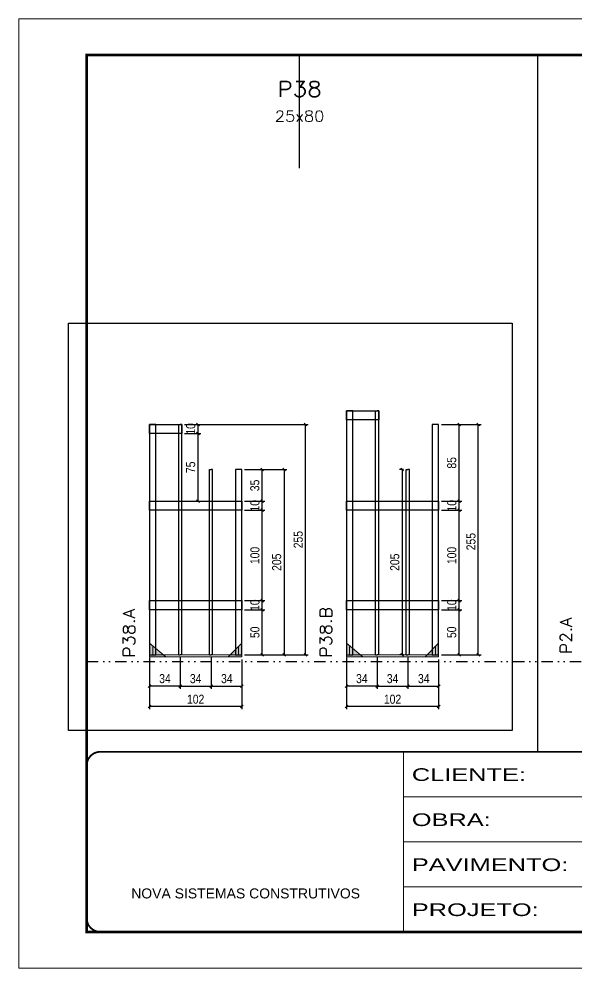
# Model space of a CAD drawing. Extents: x 14400 to 20667, y -21631 to 6985.
# Drawn here: x 17597 to 18213, y 4786 to 5836 of the extents above; entities that cross this region are included whole.
import ezdxf
from ezdxf.enums import TextEntityAlignment as Align

# ---------------------------------------------------------------- set-up
doc = ezdxf.new("R2010")
doc.units = 0
for name, pattern in [('CONTINUO', [0]), ('DASHED', [0.75, 0.5, -0.25]), ('DIVIDE2', [0.625, 0.25, -0.125, 0, -0.125, 0, -0.125]), ('HIDDEN', [0.375, 0.25, -0.125])]:
    doc.linetypes.add(name, pattern=pattern)
doc.layers.add('00 - FELIPE', color=6, linetype='Continuous', plot=False)
for name, color, linetype in [('COTA', 241, 'Continuous'), ('Nível', 160, 'Continuous'), ('SARR_2.2x10', 60, 'Continuous'), ('SARR_3.5x7', 81, 'Continuous'), ('SARR_7x7', 40, 'Continuous'), ('Texto de Titulo', 7, 'Continuous'), ('Texto Qtd Sarr', 242, 'Continuous')]:
    doc.layers.add(name, color=color, linetype=linetype)
for name, color, linetype, lineweight in [('Folhas', 255, 'Continuous', 9), ('Madeira', 126, 'Continuous', 18), ('Sarr 2.2x7', 40, 'Continuous', 9), ('SARRAFO DE PRESSAO', 251, 'DASHED', 9), ('Texto Seção', 7, 'Continuous', 15)]:
    doc.layers.add(name, color=color, linetype=linetype, lineweight=lineweight)
doc.styles.add('ARIAL', font='arial.ttf')
doc.styles.add('COTA TECNICA', font='techl___.ttf', dxfattribs={"height": 10})
doc.styles.add('REGUA-120', font='ROMANS.shx', dxfattribs={"height": 15})
doc.styles.add('ROMANS', font='romans.shx')
doc.styles.add('Tecnologia', font='')
doc.styles.get('Tecnologia').set_extended_font_data('Forgotten Futurist')
doc.dimstyles.new('PAINEL', dxfattribs={"dimtxt": 10, "dimasz": 3, "dimexe": 3, "dimexo": 3, "dimgap": 3, "dimtad": 1, "dimdec": 1, "dimzin": 12, "dimdsep": 46, "dimtxsty": 'COTA TECNICA', "dimblk1": 'OBLIQUE', "dimblk2": 'OBLIQUE', "dimsah": 1, "dimcen": 0.9, "dimclrd": 4, "dimclre": 4, "dimclrt": 240, "dimadec": 1, "dimazin": 3, "dimtfac": 1, "dimtdec": 1, "dimtmove": 0, "dimatfit": 3, "dimfxl": 1, "dimtolj": 1, "dimtzin": 12, "dimarcsym": 0})

# ---------------------------------------------------------------- blocks, each defined once
blk = doc.blocks.new('9999999999')
at = {"color": 30, "linetype": 'CONTINUO'}
for p, q in [((98564.6, 34230.2), (98564.6, 34429.4)), ((98564.6, 34379.6), (99584, 34379.6)), ((98564.6, 34329.8), (99488, 34329.8)), ((98564.6, 34280), (99488, 34280))]:
    blk.add_line(p, q, dxfattribs=at)
at = {"color": 30, "linetype": 'CONTINUO', "const_width": 2}
blk.add_lwpolyline([(99584, 34230.2), (99584, 34414.4, 0.414214), (99569, 34429.4), (98229, 34429.4, 0.414214), (98214, 34414.4), (98214, 34245.2, 0.414214), (98229, 34230.2), (99584, 34230.2)], format="xyb", dxfattribs=at)
at = {"layer": 'Folhas'}
blk.add_lwpolyline([(98139, 34190.2), (99624, 34190.2), (99624, 35240.2), (98139, 35240.2)], close=True, dxfattribs=at)
at = {"layer": 'Folhas', "color": 30, "const_width": 3}
blk.add_lwpolyline([(98214, 34230.2), (99584, 34230.2), (99584, 35200.2), (98214, 35200.2)], close=True, dxfattribs=at)
at = {"color": 7, "linetype": 'Continuous', "ltscale": 5, "style": 'ARIAL'}
blk.add_text('NOVA SISTEMAS CONSTRUTIVOS', height=11.059, dxfattribs=at).set_placement((98263.2, 34267.2))
at = {"layer": 'Folhas', "color": 7, "style": 'Tecnologia', "width": 1.5}
for s, p in [('CLIENTE:', (98573.7, 34397.2)), ('OBRA:', (98573.7, 34347.3)), ('PAVIMENTO:', (98573.7, 34297.5)), ('PROJETO:', (98573.7, 34247.7))]:
    blk.add_text(s, height=14, dxfattribs=at).set_placement(p)
blk = doc.blocks.new('titulo1')
at = {"layer": 'Defpoints', "color": 252, "linetype": 'HIDDEN', "ltscale": 2}
blk.add_line((0, 0), (0, 125), dxfattribs=at)
at = {"layer": 'Defpoints', "style": 'ROMANS', "oblique": 15}
blk.add_attdef('FOLHA', text='', height=10, dxfattribs=at).set_placement((0, 15.6), align=Align.MIDDLE_CENTER)
at = {"layer": 'Texto Qtd Sarr', "color": 3, "style": 'ROMANS', "oblique": 15}
for tag, height, p in [('TITULO', 17, (0, 71.4)), ('SEÇÃO', 12, (0, 41.5))]:
    blk.add_attdef(tag, text='', height=height, dxfattribs=at).set_placement(p, align=Align.MIDDLE_CENTER)
blk = doc.blocks.new('_Oblique')
at = {"color": 0, "linetype": 'ByBlock', "lineweight": -2}
blk.add_line((-0.5, -0.5), (0.5, 0.5), dxfattribs=at)
blk = doc.blocks.new('*D1339')
at = {"layer": 'COTA', "color": 4, "lineweight": -2, "transparency": 16777216}
for p, q in [((17741.5, 5129.6), (17741.5, 5095.1)), ((17775.5, 5129.6), (17775.5, 5095.1)), ((17775.5, 5098.1), (17741.5, 5098.1))]:
    blk.add_line(p, q, dxfattribs=at)
at = {"layer": 'Defpoints', "color": 0, "transparency": 16777216}
for p in [(17741.5, 5132.6), (17775.5, 5132.6), (17741.5, 5098.1)]:
    blk.add_point(p, dxfattribs=at)
at = {"layer": 'COTA', "color": 4, "lineweight": -2, "transparency": 16777216, "xscale": 3, "yscale": 3, "zscale": 3, "rotation": 180}
blk.add_blockref('_Oblique', (17741.5, 5098.1), dxfattribs=at)
at = {"layer": 'COTA', "color": 4, "lineweight": -2, "transparency": 16777216, "xscale": 3, "yscale": 3, "zscale": 3}
blk.add_blockref('_Oblique', (17775.5, 5098.1), dxfattribs=at)
at = {"layer": 'COTA', "color": 240, "transparency": 16777216, "insert": (17758.5, 5106.3), "char_height": 10, "attachment_point": 5, "style": 'COTA TECNICA'}
blk.add_mtext('\\A1;34', dxfattribs=at)
blk = doc.blocks.new('*D1340')
at = {"layer": 'COTA', "color": 4, "lineweight": -2, "transparency": 16777216}
for p, q in [((17809.5, 5129.6), (17809.5, 5095.1)), ((17843.5, 5127.4), (17843.5, 5095.1)), ((17809.5, 5098.1), (17843.5, 5098.1))]:
    blk.add_line(p, q, dxfattribs=at)
at = {"layer": 'Defpoints', "color": 0, "transparency": 16777216}
for p in [(17809.5, 5132.6), (17843.5, 5130.4), (17843.5, 5098.1)]:
    blk.add_point(p, dxfattribs=at)
at = {"layer": 'COTA', "color": 4, "lineweight": -2, "transparency": 16777216, "xscale": 3, "yscale": 3, "zscale": 3, "rotation": 180}
blk.add_blockref('_Oblique', (17809.5, 5098.1), dxfattribs=at)
at = {"layer": 'COTA', "color": 4, "lineweight": -2, "transparency": 16777216, "xscale": 3, "yscale": 3, "zscale": 3}
blk.add_blockref('_Oblique', (17843.5, 5098.1), dxfattribs=at)
at = {"layer": 'COTA', "color": 240, "transparency": 16777216, "insert": (17827, 5106.3), "char_height": 10, "attachment_point": 5, "style": 'COTA TECNICA'}
blk.add_mtext('\\A1;34', dxfattribs=at)
blk = doc.blocks.new('*D1341')
at = {"layer": 'COTA', "color": 4, "lineweight": -2, "transparency": 16777216}
for p, q in [((17775.5, 5129.6), (17775.5, 5095.1)), ((17809.5, 5129.6), (17809.5, 5095.1)), ((17775.5, 5098.1), (17809.5, 5098.1))]:
    blk.add_line(p, q, dxfattribs=at)
at = {"layer": 'Defpoints', "color": 0, "transparency": 16777216}
for p in [(17775.5, 5132.6), (17809.5, 5132.6), (17809.5, 5098.1)]:
    blk.add_point(p, dxfattribs=at)
at = {"layer": 'COTA', "color": 4, "lineweight": -2, "transparency": 16777216, "xscale": 3, "yscale": 3, "zscale": 3, "rotation": 180}
blk.add_blockref('_Oblique', (17775.5, 5098.1), dxfattribs=at)
at = {"layer": 'COTA', "color": 4, "lineweight": -2, "transparency": 16777216, "xscale": 3, "yscale": 3, "zscale": 3}
blk.add_blockref('_Oblique', (17809.5, 5098.1), dxfattribs=at)
at = {"layer": 'COTA', "color": 240, "transparency": 16777216, "insert": (17792.5, 5106.3), "char_height": 10, "attachment_point": 5, "style": 'COTA TECNICA'}
blk.add_mtext('\\A1;34', dxfattribs=at)
blk = doc.blocks.new('*D1342')
at = {"layer": 'COTA', "color": 4, "lineweight": -2, "transparency": 16777216}
for p, q in [((17741.5, 5127.4), (17741.5, 5072.4)), ((17843.5, 5127.4), (17843.5, 5072.4)), ((17843.5, 5075.4), (17741.5, 5075.4))]:
    blk.add_line(p, q, dxfattribs=at)
at = {"layer": 'Defpoints', "color": 0, "transparency": 16777216}
for p in [(17741.5, 5130.4), (17843.5, 5130.4), (17741.5, 5075.4)]:
    blk.add_point(p, dxfattribs=at)
at = {"layer": 'COTA', "color": 4, "lineweight": -2, "transparency": 16777216, "xscale": 3, "yscale": 3, "zscale": 3, "rotation": 180}
blk.add_blockref('_Oblique', (17741.5, 5075.4), dxfattribs=at)
at = {"layer": 'COTA', "color": 4, "lineweight": -2, "transparency": 16777216, "xscale": 3, "yscale": 3, "zscale": 3}
blk.add_blockref('_Oblique', (17843.5, 5075.4), dxfattribs=at)
at = {"layer": 'COTA', "color": 240, "transparency": 16777216, "insert": (17792.5, 5083.5), "char_height": 10, "attachment_point": 5, "style": 'COTA TECNICA'}
blk.add_mtext('\\A1;102', dxfattribs=at)
blk = doc.blocks.new('*D1343')
at = {"layer": 'COTA', "color": 4, "lineweight": -2, "transparency": 16777216}
for p, q in [((17846.5, 5182.6), (17869.2, 5182.6)), ((17866.2, 5132.6), (17866.2, 5182.6)), ((17846.5, 5132.6), (17869.2, 5132.6))]:
    blk.add_line(p, q, dxfattribs=at)
at = {"layer": 'Defpoints', "color": 0, "transparency": 16777216}
for p in [(17843.5, 5182.6), (17866.2, 5182.6), (17843.5, 5132.6)]:
    blk.add_point(p, dxfattribs=at)
at = {"layer": 'COTA', "color": 4, "lineweight": -2, "transparency": 16777216, "xscale": 3, "yscale": 3, "zscale": 3}
for p, rotation in [((17866.2, 5182.6), 90), ((17866.2, 5132.6), 270)]:
    blk.add_blockref('_Oblique', p, dxfattribs=dict(at, rotation=rotation))
at = {"layer": 'COTA', "color": 240, "transparency": 16777216, "insert": (17858.1, 5157.6), "char_height": 10, "attachment_point": 5, "rotation": 90, "style": 'COTA TECNICA'}
blk.add_mtext('\\A1;50', dxfattribs=at)
blk = doc.blocks.new('*D1344')
at = {"layer": 'COTA', "color": 4, "lineweight": -2, "transparency": 16777216}
for p, q in [((17846.5, 5192.6), (17869.2, 5192.6)), ((17866.2, 5182.6), (17866.2, 5192.6)), ((17846.5, 5182.6), (17869.2, 5182.6))]:
    blk.add_line(p, q, dxfattribs=at)
at = {"layer": 'Defpoints', "color": 0, "transparency": 16777216}
for p in [(17843.5, 5192.6), (17866.2, 5192.6), (17843.5, 5182.6)]:
    blk.add_point(p, dxfattribs=at)
at = {"layer": 'COTA', "color": 4, "lineweight": -2, "transparency": 16777216, "xscale": 3, "yscale": 3, "zscale": 3}
for p, rotation in [((17866.2, 5192.6), 90), ((17866.2, 5182.6), 270)]:
    blk.add_blockref('_Oblique', p, dxfattribs=dict(at, rotation=rotation))
at = {"layer": 'COTA', "color": 240, "transparency": 16777216, "insert": (17858.1, 5187.6), "char_height": 10, "attachment_point": 5, "rotation": 90, "style": 'COTA TECNICA'}
blk.add_mtext('\\A1;10', dxfattribs=at)
blk = doc.blocks.new('*D1345')
at = {"layer": 'COTA', "color": 4, "lineweight": -2, "transparency": 16777216}
for p, q in [((17846.5, 5292.6), (17869.2, 5292.6)), ((17866.2, 5192.6), (17866.2, 5292.6)), ((17846.5, 5192.6), (17869.2, 5192.6))]:
    blk.add_line(p, q, dxfattribs=at)
at = {"layer": 'Defpoints', "color": 0, "transparency": 16777216}
for p in [(17843.5, 5292.6), (17866.2, 5292.6), (17843.5, 5192.6)]:
    blk.add_point(p, dxfattribs=at)
at = {"layer": 'COTA', "color": 4, "lineweight": -2, "transparency": 16777216, "xscale": 3, "yscale": 3, "zscale": 3}
for p, rotation in [((17866.2, 5292.6), 90), ((17866.2, 5192.6), 270)]:
    blk.add_blockref('_Oblique', p, dxfattribs=dict(at, rotation=rotation))
at = {"layer": 'COTA', "color": 240, "transparency": 16777216, "insert": (17858.1, 5242.6), "char_height": 10, "attachment_point": 5, "rotation": 90, "style": 'COTA TECNICA'}
blk.add_mtext('\\A1;100', dxfattribs=at)
blk = doc.blocks.new('*D1346')
at = {"layer": 'COTA', "color": 4, "lineweight": -2, "transparency": 16777216}
for p, q in [((17846.5, 5302.6), (17869.2, 5302.6)), ((17866.2, 5292.6), (17866.2, 5302.6)), ((17846.5, 5292.6), (17869.2, 5292.6))]:
    blk.add_line(p, q, dxfattribs=at)
at = {"layer": 'Defpoints', "color": 0, "transparency": 16777216}
for p in [(17843.5, 5302.6), (17866.2, 5302.6), (17843.5, 5292.6)]:
    blk.add_point(p, dxfattribs=at)
at = {"layer": 'COTA', "color": 4, "lineweight": -2, "transparency": 16777216, "xscale": 3, "yscale": 3, "zscale": 3}
for p, rotation in [((17866.2, 5302.6), 90), ((17866.2, 5292.6), 270)]:
    blk.add_blockref('_Oblique', p, dxfattribs=dict(at, rotation=rotation))
at = {"layer": 'COTA', "color": 240, "transparency": 16777216, "insert": (17858.1, 5297.6), "char_height": 10, "attachment_point": 5, "rotation": 90, "style": 'COTA TECNICA'}
blk.add_mtext('\\A1;10', dxfattribs=at)
blk = doc.blocks.new('*D1347')
at = {"layer": 'COTA', "color": 4, "lineweight": -2, "transparency": 16777216}
for p, q in [((17846.5, 5337.6), (17869.2, 5337.6)), ((17866.2, 5302.6), (17866.2, 5337.6)), ((17846.5, 5302.6), (17869.2, 5302.6))]:
    blk.add_line(p, q, dxfattribs=at)
at = {"layer": 'Defpoints', "color": 0, "transparency": 16777216}
for p in [(17843.5, 5337.6), (17866.2, 5337.6), (17843.5, 5302.6)]:
    blk.add_point(p, dxfattribs=at)
at = {"layer": 'COTA', "color": 4, "lineweight": -2, "transparency": 16777216, "xscale": 3, "yscale": 3, "zscale": 3}
for p, rotation in [((17866.2, 5337.6), 90), ((17866.2, 5302.6), 270)]:
    blk.add_blockref('_Oblique', p, dxfattribs=dict(at, rotation=rotation))
at = {"layer": 'COTA', "color": 240, "transparency": 16777216, "insert": (17858, 5320.1), "char_height": 10, "attachment_point": 5, "rotation": 90, "style": 'COTA TECNICA'}
blk.add_mtext('\\A1;35', dxfattribs=at)
blk = doc.blocks.new('*D1348')
at = {"layer": 'COTA', "color": 4, "lineweight": -2, "transparency": 16777216}
for p, q in [((17959.4, 5129.6), (17959.4, 5095.1)), ((17993.4, 5129.6), (17993.4, 5095.1)), ((17993.4, 5098.1), (17959.4, 5098.1))]:
    blk.add_line(p, q, dxfattribs=at)
at = {"layer": 'Defpoints', "color": 0, "transparency": 16777216}
for p in [(17959.4, 5132.6), (17993.4, 5132.6), (17959.4, 5098.1)]:
    blk.add_point(p, dxfattribs=at)
at = {"layer": 'COTA', "color": 4, "lineweight": -2, "transparency": 16777216, "xscale": 3, "yscale": 3, "zscale": 3, "rotation": 180}
blk.add_blockref('_Oblique', (17959.4, 5098.1), dxfattribs=at)
at = {"layer": 'COTA', "color": 4, "lineweight": -2, "transparency": 16777216, "xscale": 3, "yscale": 3, "zscale": 3}
blk.add_blockref('_Oblique', (17993.4, 5098.1), dxfattribs=at)
at = {"layer": 'COTA', "color": 240, "transparency": 16777216, "insert": (17976.4, 5106.3), "char_height": 10, "attachment_point": 5, "style": 'COTA TECNICA'}
blk.add_mtext('\\A1;34', dxfattribs=at)
blk = doc.blocks.new('*D1349')
at = {"layer": 'COTA', "color": 4, "lineweight": -2, "transparency": 16777216}
for p, q in [((18027.4, 5129.6), (18027.4, 5095.1)), ((18061.4, 5127.4), (18061.4, 5095.1)), ((18027.4, 5098.1), (18061.4, 5098.1))]:
    blk.add_line(p, q, dxfattribs=at)
at = {"layer": 'Defpoints', "color": 0, "transparency": 16777216}
for p in [(18027.4, 5132.6), (18061.4, 5130.4), (18061.4, 5098.1)]:
    blk.add_point(p, dxfattribs=at)
at = {"layer": 'COTA', "color": 4, "lineweight": -2, "transparency": 16777216, "xscale": 3, "yscale": 3, "zscale": 3, "rotation": 180}
blk.add_blockref('_Oblique', (18027.4, 5098.1), dxfattribs=at)
at = {"layer": 'COTA', "color": 4, "lineweight": -2, "transparency": 16777216, "xscale": 3, "yscale": 3, "zscale": 3}
blk.add_blockref('_Oblique', (18061.4, 5098.1), dxfattribs=at)
at = {"layer": 'COTA', "color": 240, "transparency": 16777216, "insert": (18044.9, 5106.3), "char_height": 10, "attachment_point": 5, "style": 'COTA TECNICA'}
blk.add_mtext('\\A1;34', dxfattribs=at)
blk = doc.blocks.new('*D1350')
at = {"layer": 'COTA', "color": 4, "lineweight": -2, "transparency": 16777216}
for p, q in [((17993.4, 5129.6), (17993.4, 5095.1)), ((18027.4, 5129.6), (18027.4, 5095.1)), ((17993.4, 5098.1), (18027.4, 5098.1))]:
    blk.add_line(p, q, dxfattribs=at)
at = {"layer": 'Defpoints', "color": 0, "transparency": 16777216}
for p in [(17993.4, 5132.6), (18027.4, 5132.6), (18027.4, 5098.1)]:
    blk.add_point(p, dxfattribs=at)
at = {"layer": 'COTA', "color": 4, "lineweight": -2, "transparency": 16777216, "xscale": 3, "yscale": 3, "zscale": 3, "rotation": 180}
blk.add_blockref('_Oblique', (17993.4, 5098.1), dxfattribs=at)
at = {"layer": 'COTA', "color": 4, "lineweight": -2, "transparency": 16777216, "xscale": 3, "yscale": 3, "zscale": 3}
blk.add_blockref('_Oblique', (18027.4, 5098.1), dxfattribs=at)
at = {"layer": 'COTA', "color": 240, "transparency": 16777216, "insert": (18010.4, 5106.3), "char_height": 10, "attachment_point": 5, "style": 'COTA TECNICA'}
blk.add_mtext('\\A1;34', dxfattribs=at)
blk = doc.blocks.new('*D1351')
at = {"layer": 'COTA', "color": 4, "lineweight": -2, "transparency": 16777216}
for p, q in [((17959.4, 5127.4), (17959.4, 5072.4)), ((18061.4, 5127.4), (18061.4, 5072.4)), ((18061.4, 5075.4), (17959.4, 5075.4))]:
    blk.add_line(p, q, dxfattribs=at)
at = {"layer": 'Defpoints', "color": 0, "transparency": 16777216}
for p in [(17959.4, 5130.4), (18061.4, 5130.4), (17959.4, 5075.4)]:
    blk.add_point(p, dxfattribs=at)
at = {"layer": 'COTA', "color": 4, "lineweight": -2, "transparency": 16777216, "xscale": 3, "yscale": 3, "zscale": 3, "rotation": 180}
blk.add_blockref('_Oblique', (17959.4, 5075.4), dxfattribs=at)
at = {"layer": 'COTA', "color": 4, "lineweight": -2, "transparency": 16777216, "xscale": 3, "yscale": 3, "zscale": 3}
blk.add_blockref('_Oblique', (18061.4, 5075.4), dxfattribs=at)
at = {"layer": 'COTA', "color": 240, "transparency": 16777216, "insert": (18010.4, 5083.5), "char_height": 10, "attachment_point": 5, "style": 'COTA TECNICA'}
blk.add_mtext('\\A1;102', dxfattribs=at)
blk = doc.blocks.new('*D1352')
at = {"layer": 'COTA', "color": 4, "lineweight": -2, "transparency": 16777216}
for p, q in [((18064.4, 5182.6), (18087.1, 5182.6)), ((18084.1, 5132.6), (18084.1, 5182.6)), ((18064.4, 5132.6), (18087.1, 5132.6))]:
    blk.add_line(p, q, dxfattribs=at)
at = {"layer": 'Defpoints', "color": 0, "transparency": 16777216}
for p in [(18061.4, 5182.6), (18084.1, 5182.6), (18061.4, 5132.6)]:
    blk.add_point(p, dxfattribs=at)
at = {"layer": 'COTA', "color": 4, "lineweight": -2, "transparency": 16777216, "xscale": 3, "yscale": 3, "zscale": 3}
for p, rotation in [((18084.1, 5182.6), 90), ((18084.1, 5132.6), 270)]:
    blk.add_blockref('_Oblique', p, dxfattribs=dict(at, rotation=rotation))
at = {"layer": 'COTA', "color": 240, "transparency": 16777216, "insert": (18075.9, 5157.6), "char_height": 10, "attachment_point": 5, "rotation": 90, "style": 'COTA TECNICA'}
blk.add_mtext('\\A1;50', dxfattribs=at)
blk = doc.blocks.new('*D1353')
at = {"layer": 'COTA', "color": 4, "lineweight": -2, "transparency": 16777216}
for p, q in [((18064.4, 5192.6), (18087.1, 5192.6)), ((18084.1, 5182.6), (18084.1, 5192.6)), ((18064.4, 5182.6), (18087.1, 5182.6))]:
    blk.add_line(p, q, dxfattribs=at)
at = {"layer": 'Defpoints', "color": 0, "transparency": 16777216}
for p in [(18061.4, 5192.6), (18084.1, 5192.6), (18061.4, 5182.6)]:
    blk.add_point(p, dxfattribs=at)
at = {"layer": 'COTA', "color": 4, "lineweight": -2, "transparency": 16777216, "xscale": 3, "yscale": 3, "zscale": 3}
for p, rotation in [((18084.1, 5192.6), 90), ((18084.1, 5182.6), 270)]:
    blk.add_blockref('_Oblique', p, dxfattribs=dict(at, rotation=rotation))
at = {"layer": 'COTA', "color": 240, "transparency": 16777216, "insert": (18076, 5187.6), "char_height": 10, "attachment_point": 5, "rotation": 90, "style": 'COTA TECNICA'}
blk.add_mtext('\\A1;10', dxfattribs=at)
blk = doc.blocks.new('*D1354')
at = {"layer": 'COTA', "color": 4, "lineweight": -2, "transparency": 16777216}
for p, q in [((18064.4, 5292.6), (18087.1, 5292.6)), ((18084.1, 5192.6), (18084.1, 5292.6)), ((18064.4, 5192.6), (18087.1, 5192.6))]:
    blk.add_line(p, q, dxfattribs=at)
at = {"layer": 'Defpoints', "color": 0, "transparency": 16777216}
for p in [(18061.4, 5292.6), (18084.1, 5292.6), (18061.4, 5192.6)]:
    blk.add_point(p, dxfattribs=at)
at = {"layer": 'COTA', "color": 4, "lineweight": -2, "transparency": 16777216, "xscale": 3, "yscale": 3, "zscale": 3}
for p, rotation in [((18084.1, 5292.6), 90), ((18084.1, 5192.6), 270)]:
    blk.add_blockref('_Oblique', p, dxfattribs=dict(at, rotation=rotation))
at = {"layer": 'COTA', "color": 240, "transparency": 16777216, "insert": (18076, 5242.6), "char_height": 10, "attachment_point": 5, "rotation": 90, "style": 'COTA TECNICA'}
blk.add_mtext('\\A1;100', dxfattribs=at)
blk = doc.blocks.new('*D1355')
at = {"layer": 'COTA', "color": 4, "lineweight": -2, "transparency": 16777216}
for p, q in [((18064.4, 5302.6), (18087.1, 5302.6)), ((18084.1, 5292.6), (18084.1, 5302.6)), ((18064.4, 5292.6), (18087.1, 5292.6))]:
    blk.add_line(p, q, dxfattribs=at)
at = {"layer": 'Defpoints', "color": 0, "transparency": 16777216}
for p in [(18061.4, 5302.6), (18084.1, 5302.6), (18061.4, 5292.6)]:
    blk.add_point(p, dxfattribs=at)
at = {"layer": 'COTA', "color": 4, "lineweight": -2, "transparency": 16777216, "xscale": 3, "yscale": 3, "zscale": 3}
for p, rotation in [((18084.1, 5302.6), 90), ((18084.1, 5292.6), 270)]:
    blk.add_blockref('_Oblique', p, dxfattribs=dict(at, rotation=rotation))
at = {"layer": 'COTA', "color": 240, "transparency": 16777216, "insert": (18076, 5297.6), "char_height": 10, "attachment_point": 5, "rotation": 90, "style": 'COTA TECNICA'}
blk.add_mtext('\\A1;10', dxfattribs=at)
blk = doc.blocks.new('*D1356')
at = {"layer": 'COTA', "color": 4, "lineweight": -2, "transparency": 16777216}
for p, q in [((18064.4, 5387.6), (18108.3, 5387.6)), ((18105.3, 5132.6), (18105.3, 5387.6)), ((18064.4, 5132.6), (18108.3, 5132.6))]:
    blk.add_line(p, q, dxfattribs=at)
at = {"layer": 'Defpoints', "color": 0, "transparency": 16777216}
for p in [(18061.4, 5387.6), (18105.3, 5387.6), (18061.4, 5132.6)]:
    blk.add_point(p, dxfattribs=at)
at = {"layer": 'COTA', "color": 4, "lineweight": -2, "transparency": 16777216, "xscale": 3, "yscale": 3, "zscale": 3}
for p, rotation in [((18105.3, 5387.6), 90), ((18105.3, 5132.6), 270)]:
    blk.add_blockref('_Oblique', p, dxfattribs=dict(at, rotation=rotation))
at = {"layer": 'COTA', "color": 240, "transparency": 16777216, "insert": (18097.2, 5257.9), "char_height": 10, "attachment_point": 5, "rotation": 90, "style": 'COTA TECNICA'}
blk.add_mtext('\\A1;255', dxfattribs=at)
blk = doc.blocks.new('*D1373')
at = {"layer": 'COTA', "color": 4, "lineweight": -2, "transparency": 16777216}
for p, q in [((18022.6, 5337.6), (18018, 5337.6)), ((18021, 5337.6), (18021, 5132.6)), ((18022.6, 5132.6), (18018, 5132.6))]:
    blk.add_line(p, q, dxfattribs=at)
at = {"layer": 'Defpoints', "color": 0, "transparency": 16777216}
for p in [(18025.6, 5337.6), (18021, 5132.6), (18025.6, 5132.6)]:
    blk.add_point(p, dxfattribs=at)
at = {"layer": 'COTA', "color": 4, "lineweight": -2, "transparency": 16777216, "xscale": 3, "yscale": 3, "zscale": 3}
for p, rotation in [((18021, 5337.6), 90), ((18021, 5132.6), 270)]:
    blk.add_blockref('_Oblique', p, dxfattribs=dict(at, rotation=rotation))
at = {"layer": 'COTA', "color": 240, "transparency": 16777216, "insert": (18012.9, 5235.1), "char_height": 10, "attachment_point": 5, "rotation": 90, "style": 'COTA TECNICA'}
blk.add_mtext('\\A1;205', dxfattribs=at)
blk = doc.blocks.new('*D1374')
at = {"layer": 'COTA', "color": 4, "lineweight": -2, "transparency": 16777216}
for p, q in [((18064.4, 5387.6), (18087.1, 5387.6)), ((18084.1, 5302.6), (18084.1, 5387.6)), ((18064.4, 5302.6), (18087.1, 5302.6))]:
    blk.add_line(p, q, dxfattribs=at)
at = {"layer": 'Defpoints', "color": 0, "transparency": 16777216}
for p in [(18061.4, 5387.6), (18084.1, 5387.6), (18061.4, 5302.6)]:
    blk.add_point(p, dxfattribs=at)
at = {"layer": 'COTA', "color": 4, "lineweight": -2, "transparency": 16777216, "xscale": 3, "yscale": 3, "zscale": 3}
for p, rotation in [((18084.1, 5387.6), 90), ((18084.1, 5302.6), 270)]:
    blk.add_blockref('_Oblique', p, dxfattribs=dict(at, rotation=rotation))
at = {"layer": 'COTA', "color": 240, "transparency": 16777216, "insert": (18075.9, 5345.1), "char_height": 10, "attachment_point": 5, "rotation": 90, "style": 'COTA TECNICA'}
blk.add_mtext('\\A1;85', dxfattribs=at)
blk = doc.blocks.new('*D1375')
at = {"layer": 'COTA', "color": 4, "lineweight": -2, "transparency": 16777216}
for p, q in [((17846.5, 5337.6), (17893.3, 5337.6)), ((17890.3, 5337.6), (17890.3, 5132.6)), ((17846.5, 5132.6), (17893.3, 5132.6))]:
    blk.add_line(p, q, dxfattribs=at)
at = {"layer": 'Defpoints', "color": 0, "transparency": 16777216}
for p in [(17843.5, 5337.6), (17843.5, 5132.6), (17890.3, 5132.6)]:
    blk.add_point(p, dxfattribs=at)
at = {"layer": 'COTA', "color": 4, "lineweight": -2, "transparency": 16777216, "xscale": 3, "yscale": 3, "zscale": 3}
for p, rotation in [((17890.3, 5337.6), 90), ((17890.3, 5132.6), 270)]:
    blk.add_blockref('_Oblique', p, dxfattribs=dict(at, rotation=rotation))
at = {"layer": 'COTA', "color": 240, "transparency": 16777216, "insert": (17882.2, 5235.1), "char_height": 10, "attachment_point": 5, "rotation": 90, "style": 'COTA TECNICA'}
blk.add_mtext('\\A1;205', dxfattribs=at)
blk = doc.blocks.new('*D1376')
at = {"layer": 'COTA', "color": 4, "lineweight": -2, "transparency": 16777216}
for p, q in [((17780.2, 5387.6), (17917.1, 5387.6)), ((17914.1, 5132.6), (17914.1, 5387.6)), ((17846.5, 5132.6), (17917.1, 5132.6))]:
    blk.add_line(p, q, dxfattribs=at)
at = {"layer": 'Defpoints', "color": 0, "transparency": 16777216}
for p in [(17777.2, 5387.6), (17914.1, 5387.6), (17843.5, 5132.6)]:
    blk.add_point(p, dxfattribs=at)
at = {"layer": 'COTA', "color": 4, "lineweight": -2, "transparency": 16777216, "xscale": 3, "yscale": 3, "zscale": 3}
for p, rotation in [((17914.1, 5387.6), 90), ((17914.1, 5132.6), 270)]:
    blk.add_blockref('_Oblique', p, dxfattribs=dict(at, rotation=rotation))
at = {"layer": 'COTA', "color": 240, "transparency": 16777216, "insert": (17906, 5260.1), "char_height": 10, "attachment_point": 5, "rotation": 90, "style": 'COTA TECNICA'}
blk.add_mtext('\\A1;255', dxfattribs=at)
blk = doc.blocks.new('*D1377')
at = {"layer": 'COTA', "color": 4, "lineweight": -2, "transparency": 16777216}
for p, q in [((17780.2, 5377.6), (17798.1, 5377.6)), ((17795.1, 5302.6), (17795.1, 5377.6)), ((17780.2, 5302.6), (17798.1, 5302.6))]:
    blk.add_line(p, q, dxfattribs=at)
at = {"layer": 'Defpoints', "color": 0, "transparency": 16777216}
for p in [(17777.2, 5377.6), (17795.1, 5377.6), (17777.2, 5302.6)]:
    blk.add_point(p, dxfattribs=at)
at = {"layer": 'COTA', "color": 4, "lineweight": -2, "transparency": 16777216, "xscale": 3, "yscale": 3, "zscale": 3}
for p, rotation in [((17795.1, 5377.6), 90), ((17795.1, 5302.6), 270)]:
    blk.add_blockref('_Oblique', p, dxfattribs=dict(at, rotation=rotation))
at = {"layer": 'COTA', "color": 240, "transparency": 16777216, "insert": (17787, 5340.1), "char_height": 10, "attachment_point": 5, "rotation": 90, "style": 'COTA TECNICA'}
blk.add_mtext('\\A1;75', dxfattribs=at)
blk = doc.blocks.new('*D1357')
at = {"layer": 'COTA', "color": 4, "lineweight": -2, "transparency": 16777216}
for p, q in [((17780.2, 5387.6), (17798.1, 5387.6)), ((17795.1, 5377.6), (17795.1, 5387.6)), ((17780.2, 5377.6), (17798.1, 5377.6))]:
    blk.add_line(p, q, dxfattribs=at)
at = {"layer": 'Defpoints', "color": 0, "transparency": 16777216}
for p in [(17777.2, 5387.6), (17795.1, 5387.6), (17777.2, 5377.6)]:
    blk.add_point(p, dxfattribs=at)
at = {"layer": 'COTA', "color": 4, "lineweight": -2, "transparency": 16777216, "xscale": 3, "yscale": 3, "zscale": 3}
for p, rotation in [((17795.1, 5387.6), 90), ((17795.1, 5377.6), 270)]:
    blk.add_blockref('_Oblique', p, dxfattribs=dict(at, rotation=rotation))
at = {"layer": 'COTA', "color": 240, "transparency": 16777216, "insert": (17787, 5382.6), "char_height": 10, "attachment_point": 5, "rotation": 90, "style": 'COTA TECNICA'}
blk.add_mtext('\\A1;10', dxfattribs=at)

msp = doc.modelspace()

# ---------------------------------------------------------------- hatches: boundary and pattern name
at = {"layer": 'Madeira'}
h = msp.add_hatch(color=252, dxfattribs=at)
h.dxf.hatch_style = 2
h.paths.add_polyline_path([(17741.49, 5145.44), (17741.49, 5130.44), (17759.49, 5130.44)])
h = msp.add_hatch(color=252, dxfattribs=at)
h.dxf.hatch_style = 2
h.paths.add_polyline_path([(17843.49, 5145.44), (17843.49, 5130.44), (17828.49, 5130.44)])
h = msp.add_hatch(color=252, dxfattribs=at)
h.dxf.hatch_style = 2
h.paths.add_polyline_path([(17959.35, 5145.44), (17959.35, 5130.44), (17977.35, 5130.44)])
h = msp.add_hatch(color=252, dxfattribs=at)
h.dxf.hatch_style = 2
h.paths.add_polyline_path([(18061.35, 5145.44), (18061.35, 5130.44), (18046.35, 5130.44)])

# ---------------------------------------------------------------- linework, layer by layer
at = {"layer": '00 - FELIPE'}
msp.add_lwpolyline([(17651.91, 5499.73), (18142.85, 5499.73), (18142.85, 5048.95), (17651.91, 5048.95)], close=True, dxfattribs=at)
at = {"layer": 'COTA'}
msp.add_line((18170.71, 5796.15), (18170.71, 5025.4), dxfattribs=at)
at = {"layer": 'Madeira', "color": 1, "linetype": 'HIDDEN'}
for p, q in [((17744.99, 5141.94), (17744.99, 5132.64)), ((17744.99, 5141.94), (17744.99, 5132.64)), ((17748.49, 5138.43), (17748.49, 5132.64)), ((17839.99, 5141.94), (17839.99, 5132.64)), ((17839.99, 5141.94), (17839.99, 5132.64)), ((17962.85, 5141.94), (17962.85, 5132.64)), ((17962.85, 5141.94), (17962.85, 5132.64)), ((17966.35, 5138.43), (17966.35, 5132.64)), ((18057.85, 5141.94), (18057.85, 5132.64)), ((18057.85, 5141.94), (18057.85, 5132.64)), ((17751.33, 5132.64), (17741.49, 5132.64)), ((17751.33, 5132.64), (17741.49, 5132.64)), ((17757.29, 5132.64), (17741.49, 5132.64)), ((17830.69, 5132.64), (17843.49, 5132.64)), ((17833.66, 5132.64), (17843.49, 5132.64)), ((17833.66, 5132.64), (17843.49, 5132.64)), ((17969.19, 5132.64), (17959.35, 5132.64)), ((17969.19, 5132.64), (17959.35, 5132.64)), ((17975.15, 5132.64), (17959.35, 5132.64)), ((18048.55, 5132.64), (18061.35, 5132.64)), ((18051.52, 5132.64), (18061.35, 5132.64)), ((18051.52, 5132.64), (18061.35, 5132.64))]:
    msp.add_line(p, q, dxfattribs=at)
at = {"layer": 'Madeira'}
for p, q in [((17741.49, 5132.64), (17741.49, 5130.44)), ((17741.49, 5132.64), (17741.49, 5130.44)), ((17741.49, 5132.64), (17741.49, 5130.44)), ((17959.35, 5132.64), (17959.35, 5130.44)), ((17959.35, 5132.64), (17959.35, 5130.44)), ((17959.35, 5132.64), (17959.35, 5130.44))]:
    msp.add_line(p, q, dxfattribs=at)
at = {"layer": 'Madeira', "color": 0}
for points in [[(17741.49, 5145.44), (17741.49, 5130.44), (17759.49, 5130.44), (17741.49, 5145.44)], [(17843.49, 5145.44), (17843.49, 5130.44), (17828.49, 5130.44), (17843.49, 5145.44)], [(17959.35, 5145.44), (17959.35, 5130.44), (17977.35, 5130.44), (17959.35, 5145.44)], [(18061.35, 5145.44), (18061.35, 5130.44), (18046.35, 5130.44), (18061.35, 5145.44)]]:
    msp.add_lwpolyline(points, dxfattribs=at)
at = {"layer": 'Nível', "color": 4, "linetype": 'DIVIDE2', "ltscale": 50}
msp.add_line((17671.97, 5125.44), (19041.97, 5125.44), dxfattribs=at)
at = {"layer": 'Sarr 2.2x7'}
for points in [[(17843.49, 5132.64), (17741.49, 5132.64), (17741.49, 5130.44), (17843.49, 5130.44)], [(18061.35, 5132.64), (17959.35, 5132.64), (17959.35, 5130.44), (18061.35, 5130.44)]]:
    msp.add_lwpolyline(points, close=True, dxfattribs=at)
at = {"layer": 'SARR_2.2x10'}
for points in [[(17959.36, 5402.6), (17995.11, 5402.6), (17995.11, 5392.6), (17959.36, 5392.6)], [(17741.49, 5387.6), (17777.24, 5387.6), (17777.24, 5377.6), (17741.49, 5377.6)], [(17741.49, 5302.6), (17843.49, 5302.6), (17843.49, 5292.6), (17741.49, 5292.6)], [(17959.35, 5302.6), (18061.36, 5302.6), (18061.36, 5292.6), (17959.35, 5292.6)], [(17741.49, 5192.6), (17843.49, 5192.6), (17843.49, 5182.6), (17741.49, 5182.6)], [(17959.35, 5192.6), (18061.36, 5192.6), (18061.36, 5182.6), (17959.35, 5182.6)]]:
    msp.add_lwpolyline(points, close=True, dxfattribs=at)
at = {"layer": 'SARR_3.5x7'}
for p, q in [((17991.6, 5132.64), (17991.61, 5402.6)), ((17991.61, 5402.6), (17993.36, 5402.6)), ((17995.11, 5402.6), (17993.36, 5402.6)), ((17995.1, 5132.64), (17995.11, 5402.6)), ((17773.74, 5132.64), (17773.74, 5387.6)), ((17773.74, 5387.6), (17775.49, 5387.6)), ((17777.24, 5387.6), (17775.49, 5387.6)), ((17777.24, 5132.64), (17777.24, 5387.6)), ((17807.74, 5132.64), (17807.74, 5337.6)), ((17807.74, 5337.6), (17809.49, 5337.6)), ((17811.24, 5337.6), (17809.49, 5337.6)), ((17811.24, 5132.64), (17811.24, 5337.6)), ((18025.6, 5132.64), (18025.61, 5337.6)), ((18025.61, 5337.6), (18027.36, 5337.6)), ((18029.11, 5337.6), (18027.36, 5337.6)), ((18029.1, 5132.64), (18029.11, 5337.6)), ((17773.74, 5132.64), (17775.49, 5132.64)), ((17777.24, 5132.64), (17775.49, 5132.64)), ((17807.74, 5132.64), (17809.49, 5132.64)), ((17811.24, 5132.64), (17809.49, 5132.64)), ((17991.6, 5132.64), (17993.35, 5132.64)), ((17995.1, 5132.64), (17993.35, 5132.64)), ((18025.6, 5132.64), (18027.35, 5132.64)), ((18029.1, 5132.64), (18027.35, 5132.64))]:
    msp.add_line(p, q, dxfattribs=at)
at = {"layer": 'SARR_7x7'}
for points in [[(17959.35, 5132.64), (17966.35, 5132.64), (17966.36, 5402.6), (17959.36, 5402.6)], [(17741.49, 5132.64), (17748.49, 5132.64), (17748.49, 5387.6), (17741.49, 5387.6)], [(18054.35, 5132.64), (18061.35, 5132.64), (18061.36, 5387.6), (18054.36, 5387.6)], [(17836.49, 5132.64), (17843.49, 5132.64), (17843.49, 5337.6), (17836.49, 5337.6)]]:
    msp.add_lwpolyline(points, close=True, dxfattribs=at)

# ---------------------------------------------------------------- block references
at = {"layer": 'SARRAFO DE PRESSAO', "color": 6, "linetype": 'ByBlock'}
msp.add_blockref('9999999999', (-80542.01, -29404.05), dxfattribs=at)
at = {"layer": 'Texto Seção'}
ref = msp.add_blockref('titulo1', (17907.49, 5671.15), dxfattribs=at)
ref.add_attrib('TITULO', 'P38', dxfattribs={"layer": 'Texto de Titulo', "color": 7, "height": 17, "style": 'ROMANS', "width": 1.1}).set_placement((17907.49, 5758.65), align=Align.MIDDLE_CENTER)
ref.add_attrib('SEÇÃO', '25x80', dxfattribs={"layer": 'Texto de Titulo', "color": 7, "height": 12, "style": 'ROMANS', "width": 1.1}).set_placement((17907.49, 5728.65), align=Align.MIDDLE_CENTER)

# ---------------------------------------------------------------- texts
at = {"layer": 'Texto Seção', "style": 'REGUA-120'}
for s, width, p in [('P38.A', 1.1, (17725.35, 5129.32)), ('P38.B', 1.1, (17943.21, 5129.32)), ('P2.A', 1.05, (18208.83, 5133.73))]:
    msp.add_text(s, height=13, rotation=90, dxfattribs=dict(at, width=width)).set_placement(p)

# ---------------------------------------------------------------- dimensions: what is measured, and where the dimension line sits
at = {"layer": 'COTA'}
for base, p1, p2, picture, middle in [((17795.08, 5387.64), (17777.24, 5377.64), (17777.24, 5387.64), '*D1357', (17795.08, 5382.64)), ((18105.27, 5387.6), (18061.35, 5132.6), (18061.36, 5387.6), '*D1356', (18105.27, 5257.9)), ((17866.19, 5302.64), (17843.49, 5292.64), (17843.49, 5302.64), '*D1346', (17866.19, 5297.64)), ((18084.05, 5302.64), (18061.35, 5292.64), (18061.35, 5302.64), '*D1355', (18084.05, 5297.64)), ((17866.19, 5192.64), (17843.49, 5182.64), (17843.49, 5192.64), '*D1344', (17866.19, 5187.64)), ((18084.05, 5192.64), (18061.35, 5182.64), (18061.35, 5192.64), '*D1353', (18084.05, 5187.64))]:
    dim = msp.add_linear_dim(base=base, p1=p1, p2=p2, angle=90, dimstyle='PAINEL', override={"dimtmove": 1}, dxfattribs=at)
    dim.commit()
    dim.dimension.update_dxf_attribs({"geometry": picture, "text_midpoint": middle, "dimtype": 160})
for base, p1, p2, picture, middle in [((17914.1, 5387.6), (17843.49, 5132.64), (17777.24, 5387.6), '*D1376', (17905.99, 5260.12)), ((18084.05, 5387.6), (18061.36, 5302.6), (18061.36, 5387.6), '*D1374', (18075.92, 5345.1)), ((17795.08, 5377.6), (17777.24, 5302.6), (17777.24, 5377.6), '*D1377', (17786.97, 5340.1)), ((17866.19, 5337.6), (17843.49, 5302.64), (17843.49, 5337.6), '*D1347', (17857.97, 5320.12)), ((17890.3, 5132.64), (17843.49, 5337.6), (17843.49, 5132.64), '*D1375', (17882.19, 5235.12)), ((18021.03, 5132.64), (18025.61, 5337.6), (18025.6, 5132.64), '*D1373', (18012.92, 5235.12))]:
    dim = msp.add_linear_dim(base=base, p1=p1, p2=p2, angle=90, dimstyle='PAINEL', dxfattribs=at)
    dim.commit()
    dim.dimension.update_dxf_attribs({"geometry": picture, "text_midpoint": middle})
for base, p1, p2, angle, picture, middle in [((17866.19, 5292.64), (17843.49, 5192.64), (17843.49, 5292.64), 90, '*D1345', (17858.09, 5242.64)), ((18084.05, 5292.64), (18061.35, 5192.64), (18061.35, 5292.64), 90, '*D1354', (18075.95, 5242.64)), ((17866.19, 5182.64), (17843.49, 5132.64), (17843.49, 5182.64), 90, '*D1343', (17858.08, 5157.64)), ((18084.05, 5182.64), (18061.35, 5132.64), (18061.35, 5182.64), 90, '*D1352', (18075.94, 5157.64)), ((17741.49, 5098.08), (17775.49, 5132.64), (17741.49, 5132.64), 180, '*D1339', (17758.49, 5106.3)), ((17959.35, 5098.08), (17993.35, 5132.64), (17959.35, 5132.64), 180, '*D1348', (17976.35, 5106.3))]:
    dim = msp.add_linear_dim(base=base, p1=p1, p2=p2, angle=angle, dimstyle='PAINEL', override={"dimtmove": 1}, dxfattribs=at)
    dim.commit()
    dim.dimension.update_dxf_attribs({"geometry": picture, "text_midpoint": middle})
for base, p1, p2, picture, middle in [((17741.49, 5075.4), (17843.49, 5130.44), (17741.49, 5130.44), '*D1342', (17792.49, 5083.5)), ((17959.35, 5075.4), (18061.35, 5130.44), (17959.35, 5130.44), '*D1351', (18010.35, 5083.5))]:
    dim = msp.add_linear_dim(base=base, p1=p1, p2=p2, dimstyle='PAINEL', dxfattribs=at)
    dim.commit()
    dim.dimension.update_dxf_attribs({"geometry": picture, "text_midpoint": middle})
for base, p1, p2, picture, middle in [((17809.49, 5098.08), (17775.49, 5132.64), (17809.49, 5132.64), '*D1341', (17792.49, 5106.3)), ((18027.35, 5098.08), (17993.35, 5132.64), (18027.35, 5132.64), '*D1350', (18010.35, 5106.3))]:
    dim = msp.add_linear_dim(base=base, p1=p1, p2=p2, dimstyle='PAINEL', override={"dimtmove": 1}, dxfattribs=at)
    dim.commit()
    dim.dimension.update_dxf_attribs({"geometry": picture, "text_midpoint": middle})
for base, p1, p2, picture, middle in [((17843.49, 5098.08), (17809.49, 5132.64), (17843.49, 5130.44), '*D1340', (17826.99, 5098.08)), ((18061.35, 5098.08), (18027.35, 5132.64), (18061.35, 5130.44), '*D1349', (18044.85, 5098.08))]:
    dim = msp.add_linear_dim(base=base, p1=p1, p2=p2, dimstyle='PAINEL', override={"dimtmove": 1}, dxfattribs=at)
    dim.commit()
    dim.dimension.update_dxf_attribs({"geometry": picture, "text_midpoint": middle, "dimtype": 160})

doc.saveas('drawing.dxf')
